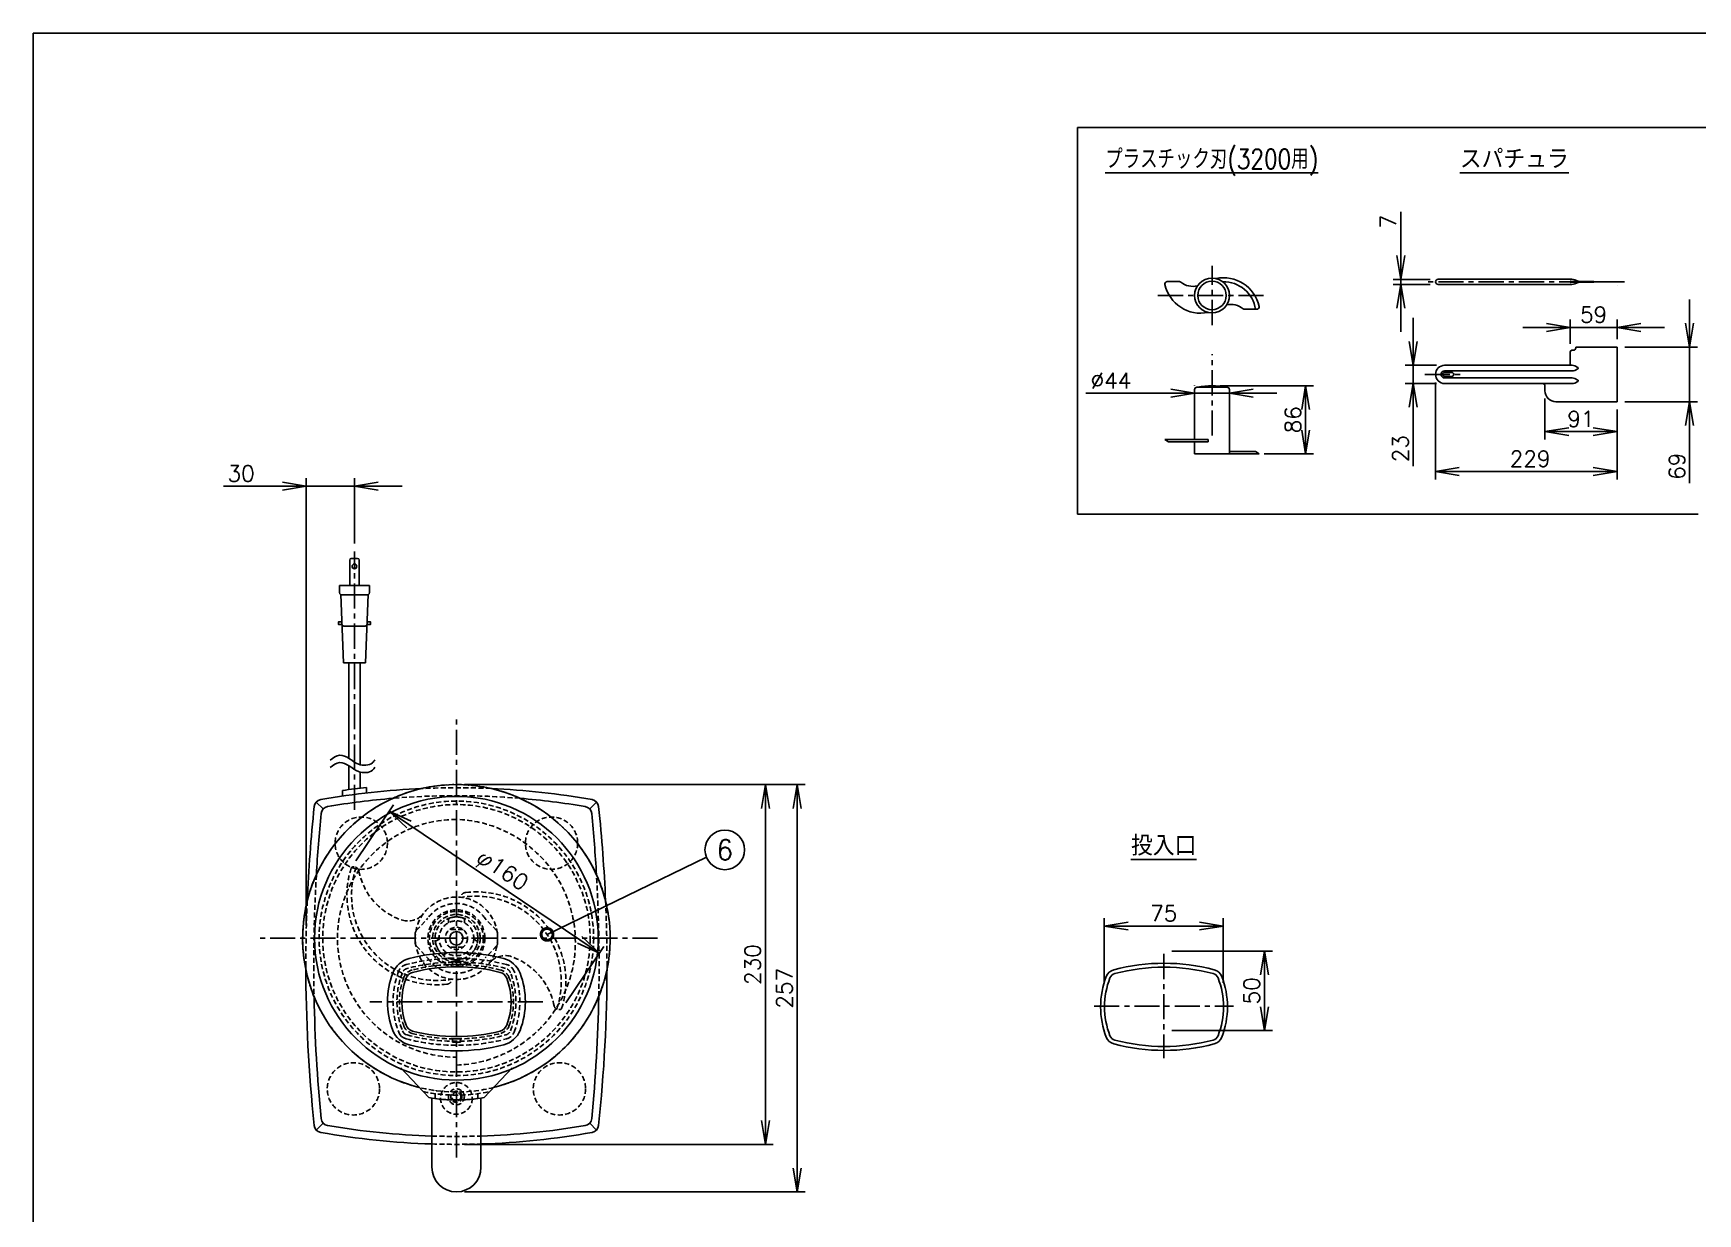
# Model space of a CAD drawing. Extents: x 115 to 2025, y 0 to 1377.
# Drawn here: x 115 to 1165, y 632 to 1377 of the extents above; entities that cross this region are included whole.
import ezdxf
from ezdxf.enums import TextEntityAlignment as Align

# ---------------------------------------------------------------- set-up
doc = ezdxf.new("R2010")
doc.units = 0
doc.header["$LTSCALE"] = 0.5
doc.header["$PDMODE"] = 3
doc.linetypes.add('CENTER', pattern=[50.8, 31.75, -6.35, 6.35, -6.35])
doc.linetypes.add('HIDDEN', pattern=[9.525, 6.35, -3.175])
doc.layers.get('0').update_dxf_attribs({"linetype": 'CONTINUOUS'})
doc.layers.get('DEFPOINTS').update_dxf_attribs({"linetype": 'CONTINUOUS'})
for name, color, linetype in [('DANMEN', 7, 'CONTINUOUS'), ('KIKI-2D2', 7, 'CONTINUOUS'), ('SIYOU', 7, 'CONTINUOUS'), ('SUNPOU', 7, 'CONTINUOUS'), ('WAKU', 7, 'CONTINUOUS')]:
    doc.layers.add(name, color=color, linetype=linetype)
doc.styles.get("Standard").update_dxf_attribs({"font": 'ROMANS', "bigfont": 'EXTFONT.shx'})
doc.dimstyles.get("Standard").update_dxf_attribs({"dimscale": 5, "dimtxt": 2, "dimasz": 3, "dimexe": 1, "dimexo": 1, "dimgap": 0.6, "dimtad": 3, "dimdec": 0, "dimzin": 1, "dimdsep": 46, "dimtxsty": 'STANDARD', "dimblk1": 'OPEN', "dimblk2": 'OPEN', "dimsah": 1, "dimcen": 1.5, "dimclrd": 7, "dimclre": 7, "dimclrt": 7, "dimadec": 0, "dimazin": 0, "dimtfac": 1, "dimtdec": 0, "dimtmove": 0, "dimatfit": 0, "dimldrblk": 'DOTSMALL', "dimfxl": 1, "dimtvp": 1, "dimtolj": 1, "dimtzin": 0, "dimarcsym": 0})
doc.dimstyles.new('STYLE_1', dxfattribs={"dimscale": 5, "dimtxt": 2, "dimasz": 3, "dimexe": 1, "dimexo": 1, "dimgap": 0.6, "dimtad": 3, "dimdec": 0, "dimlfac": 2, "dimzin": 0, "dimdsep": 46, "dimtxsty": 'STANDARD', "dimblk1": 'OPEN', "dimblk2": 'OPEN', "dimsah": 1, "dimcen": 1.5, "dimadec": 0, "dimazin": 0, "dimtfac": 1, "dimtdec": 0, "dimtmove": 0, "dimatfit": 0, "dimldrblk": 'DOTSMALL', "dimfxl": 1, "dimtvp": 1, "dimtolj": 1, "dimtzin": 0, "dimarcsym": 0})

# ---------------------------------------------------------------- blocks, each defined once
blk = doc.blocks.new('_OPEN')
at = {"color": 0, "linetype": 'ByBlock'}
for p, q in [((-1, 0.167), (0, 0)), ((0, 0), (-1, -0.167)), ((0, 0), (-1, 0))]:
    blk.add_line(p, q, dxfattribs=at)
blk = doc.blocks.new('*D3')
at = {"layer": 'DEFPOINTS', "color": 0}
for p in [(1068.5, 1151.3), (1114, 1144.3), (1114, 1125.4)]:
    blk.add_point(p, dxfattribs=at)
at = {"layer": 'SUNPOU', "color": 0, "lineweight": -2}
for p, q in [((1068.5, 1146.3), (1068.5, 1120.4)), ((1114, 1139.3), (1114, 1120.4)), ((1083.5, 1125.4), (1099, 1125.4))]:
    blk.add_line(p, q, dxfattribs=at)
at = {"layer": 'SUNPOU', "color": 0, "lineweight": -2, "xscale": 15, "yscale": 15, "zscale": 15, "rotation": 180}
blk.add_blockref('_OPEN', (1068.5, 1125.4), dxfattribs=at)
at = {"layer": 'SUNPOU', "color": 0, "lineweight": -2, "xscale": 15, "yscale": 15, "zscale": 15}
blk.add_blockref('_OPEN', (1114, 1125.4), dxfattribs=at)
at = {"layer": 'SUNPOU', "color": 0, "insert": (1091.2, 1133.4), "char_height": 10, "attachment_point": 5}
blk.add_mtext('\\A1;91', dxfattribs=at)
blk = doc.blocks.new('_DotSmall')
at = {"color": 0, "linetype": 'ByBlock', "const_width": 0.5}
blk.add_lwpolyline([(-0.0625, 0, 1), (0.0625, 0, 1)], format="xyb", close=True, dxfattribs=at)
blk = doc.blocks.new('*D4')
at = {"layer": 'DEFPOINTS', "color": 0}
for p in [(977.7, 1221.5), (1001.1, 1221.5), (1001.1, 1218.3)]:
    blk.add_point(p, dxfattribs=at)
at = {"layer": 'SUNPOU', "color": 0, "lineweight": -2}
for p, q in [((977.7, 1236.5), (977.7, 1264.2)), ((996.1, 1221.5), (972.7, 1221.5)), ((996.1, 1218.3), (972.7, 1218.3)), ((977.7, 1218.3), (977.7, 1221.5)), ((977.7, 1203.3), (977.7, 1188.3))]:
    blk.add_line(p, q, dxfattribs=at)
at = {"layer": 'SUNPOU', "color": 0, "lineweight": -2, "xscale": 15, "yscale": 15, "zscale": 15}
for p, rotation in [((977.7, 1221.5), 270), ((977.7, 1218.3), 90)]:
    blk.add_blockref('_OPEN', p, dxfattribs=dict(at, rotation=rotation))
at = {"layer": 'SUNPOU', "color": 0, "insert": (969.7, 1257.9), "char_height": 10, "attachment_point": 5, "rotation": 90}
blk.add_mtext('\\A1;7', dxfattribs=at)
blk = doc.blocks.new('*D5')
at = {"layer": 'DEFPOINTS', "color": 0}
for p in [(1114, 1191.2), (1114, 1178.8), (1084.5, 1175.8)]:
    blk.add_point(p, dxfattribs=at)
at = {"layer": 'SUNPOU', "color": 0, "lineweight": -2}
for p, q in [((1069.5, 1191.2), (1054.5, 1191.2)), ((1084.5, 1180.8), (1084.5, 1196.2)), ((1084.5, 1191.2), (1114, 1191.2)), ((1114, 1183.8), (1114, 1196.2)), ((1129, 1191.2), (1144, 1191.2))]:
    blk.add_line(p, q, dxfattribs=at)
at = {"layer": 'SUNPOU', "color": 0, "lineweight": -2, "xscale": 15, "yscale": 15, "zscale": 15}
blk.add_blockref('_OPEN', (1084.5, 1191.2), dxfattribs=at)
at = {"layer": 'SUNPOU', "color": 0, "lineweight": -2, "xscale": 15, "yscale": 15, "zscale": 15, "rotation": 180}
blk.add_blockref('_OPEN', (1114, 1191.2), dxfattribs=at)
at = {"layer": 'SUNPOU', "color": 0, "insert": (1099.2, 1199.2), "char_height": 10, "attachment_point": 5}
blk.add_mtext('\\A1;59', dxfattribs=at)
blk = doc.blocks.new('*D6')
at = {"layer": 'DEFPOINTS', "color": 0}
for p in [(1114, 1178.8), (1114, 1144.3), (1159.8, 1144.3)]:
    blk.add_point(p, dxfattribs=at)
at = {"layer": 'SUNPOU', "color": 0, "lineweight": -2}
for p, q in [((1159.8, 1193.8), (1159.8, 1208.8)), ((1119, 1178.8), (1164.8, 1178.8)), ((1159.8, 1178.8), (1159.8, 1144.3)), ((1119, 1144.3), (1164.8, 1144.3)), ((1159.8, 1129.3), (1159.8, 1093))]:
    blk.add_line(p, q, dxfattribs=at)
at = {"layer": 'SUNPOU', "color": 0, "lineweight": -2, "xscale": 15, "yscale": 15, "zscale": 15}
for p, rotation in [((1159.8, 1178.8), 270), ((1159.8, 1144.3), 90)]:
    blk.add_blockref('_OPEN', p, dxfattribs=dict(at, rotation=rotation))
at = {"layer": 'SUNPOU', "color": 0, "insert": (1151.8, 1103.6), "char_height": 10, "attachment_point": 5, "rotation": 90}
blk.add_mtext('\\A1;69', dxfattribs=at)
blk = doc.blocks.new('*D7')
at = {"layer": 'DEFPOINTS', "color": 0}
for p in [(999.5, 1161.5), (1114, 1144.3), (1114, 1100.3)]:
    blk.add_point(p, dxfattribs=at)
at = {"layer": 'SUNPOU', "color": 0, "lineweight": -2}
for p, q in [((999.5, 1156.5), (999.5, 1095.3)), ((1114, 1139.3), (1114, 1095.3)), ((1014.5, 1100.3), (1099, 1100.3))]:
    blk.add_line(p, q, dxfattribs=at)
at = {"layer": 'SUNPOU', "color": 0, "lineweight": -2, "xscale": 15, "yscale": 15, "zscale": 15, "rotation": 180}
blk.add_blockref('_OPEN', (999.5, 1100.3), dxfattribs=at)
at = {"layer": 'SUNPOU', "color": 0, "lineweight": -2, "xscale": 15, "yscale": 15, "zscale": 15}
blk.add_blockref('_OPEN', (1114, 1100.3), dxfattribs=at)
at = {"layer": 'SUNPOU', "color": 0, "insert": (1059.2, 1108.3), "char_height": 10, "attachment_point": 5}
blk.add_mtext('\\A1;229', dxfattribs=at)
blk = doc.blocks.new('*D8')
at = {"layer": 'DEFPOINTS', "color": 0}
for p in [(847.5, 1149.6), (847.5, 1149.4), (869.5, 1150.6)]:
    blk.add_point(p, dxfattribs=at)
at = {"layer": 'SUNPOU', "color": 0, "lineweight": -2}
for p, q in [((832.5, 1149.6), (778.9, 1149.6)), ((847.5, 1154.4), (847.5, 1154.6)), ((869.5, 1149.6), (847.5, 1149.6)), ((869.5, 1145.6), (869.5, 1144.6)), ((884.5, 1149.6), (899.5, 1149.6))]:
    blk.add_line(p, q, dxfattribs=at)
at = {"layer": 'SUNPOU', "color": 0, "lineweight": -2, "xscale": 15, "yscale": 15, "zscale": 15}
blk.add_blockref('_OPEN', (847.5, 1149.6), dxfattribs=at)
at = {"layer": 'SUNPOU', "color": 0, "lineweight": -2, "xscale": 15, "yscale": 15, "zscale": 15, "rotation": 180}
blk.add_blockref('_OPEN', (869.5, 1149.6), dxfattribs=at)
at = {"layer": 'SUNPOU', "color": 0, "insert": (794.8, 1157.6), "char_height": 10, "attachment_point": 5}
blk.add_mtext('\\A1;%%C44', dxfattribs=at)
blk = doc.blocks.new('*D9')
at = {"layer": 'DEFPOINTS', "color": 0}
for p in [(858.5, 1154.4), (917.6, 1154.4), (886.4, 1111.4)]:
    blk.add_point(p, dxfattribs=at)
at = {"layer": 'SUNPOU', "color": 0, "lineweight": -2}
for p, q in [((863.5, 1154.4), (922.6, 1154.4)), ((917.6, 1126.4), (917.6, 1139.4)), ((891.4, 1111.4), (922.6, 1111.4))]:
    blk.add_line(p, q, dxfattribs=at)
at = {"layer": 'SUNPOU', "color": 0, "lineweight": -2, "xscale": 15, "yscale": 15, "zscale": 15}
for p, rotation in [((917.6, 1154.4), 90), ((917.6, 1111.4), 270)]:
    blk.add_blockref('_OPEN', p, dxfattribs=dict(at, rotation=rotation))
at = {"layer": 'SUNPOU', "color": 0, "insert": (909.6, 1132.9), "char_height": 10, "attachment_point": 5, "rotation": 90}
blk.add_mtext('\\A1;86', dxfattribs=at)
blk = doc.blocks.new('*D12')
at = {"layer": 'DEFPOINTS', "color": 0}
for p in [(1005.2, 1167.3), (985.4, 1155.8), (1005.2, 1155.8)]:
    blk.add_point(p, dxfattribs=at)
at = {"layer": 'SUNPOU', "color": 0, "lineweight": -2}
for p, q in [((985.4, 1182.3), (985.4, 1197.3)), ((1000.2, 1167.3), (980.4, 1167.3)), ((985.4, 1167.3), (985.4, 1155.8)), ((1000.2, 1155.8), (980.4, 1155.8)), ((985.4, 1140.8), (985.4, 1103.6))]:
    blk.add_line(p, q, dxfattribs=at)
at = {"layer": 'SUNPOU', "color": 0, "lineweight": -2, "xscale": 15, "yscale": 15, "zscale": 15}
for p, rotation in [((985.4, 1167.3), 270), ((985.4, 1155.8), 90)]:
    blk.add_blockref('_OPEN', p, dxfattribs=dict(at, rotation=rotation))
at = {"layer": 'SUNPOU', "color": 0, "insert": (977.4, 1114.7), "char_height": 10, "attachment_point": 5, "rotation": 90}
blk.add_mtext('\\A1;23', dxfattribs=at)
blk = doc.blocks.new('*D15')
at = {"layer": 'DEFPOINTS', "color": 0}
for p in [(865.6, 813.5), (790.6, 772.6), (865.6, 772.6)]:
    blk.add_point(p, dxfattribs=at)
at = {"layer": 'SUNPOU', "color": 7, "lineweight": -2}
for p, q in [((790.6, 777.6), (790.6, 818.5)), ((805.6, 813.5), (850.6, 813.5)), ((865.6, 777.6), (865.6, 818.5))]:
    blk.add_line(p, q, dxfattribs=at)
at = {"layer": 'SUNPOU', "color": 7, "lineweight": -2, "xscale": 15, "yscale": 15, "zscale": 15, "rotation": 180}
blk.add_blockref('_OPEN', (790.6, 813.5), dxfattribs=at)
at = {"layer": 'SUNPOU', "color": 7, "lineweight": -2, "xscale": 15, "yscale": 15, "zscale": 15}
blk.add_blockref('_OPEN', (865.6, 813.5), dxfattribs=at)
at = {"layer": 'SUNPOU', "color": 7, "insert": (828.1, 821.5), "char_height": 10, "attachment_point": 5}
blk.add_mtext('\\A1;75', dxfattribs=at)
blk = doc.blocks.new('*D16')
at = {"layer": 'DEFPOINTS', "color": 0}
for p in [(828.1, 797.6), (828.1, 747.6), (891.6, 747.6)]:
    blk.add_point(p, dxfattribs=at)
at = {"layer": 'SUNPOU', "color": 7, "lineweight": -2}
for p, q in [((833.1, 797.6), (896.6, 797.6)), ((891.6, 782.6), (891.6, 762.6)), ((833.1, 747.6), (896.6, 747.6))]:
    blk.add_line(p, q, dxfattribs=at)
at = {"layer": 'SUNPOU', "color": 7, "lineweight": -2, "xscale": 15, "yscale": 15, "zscale": 15}
for p, rotation in [((891.6, 797.6), 90), ((891.6, 747.6), 270)]:
    blk.add_blockref('_OPEN', p, dxfattribs=dict(at, rotation=rotation))
at = {"layer": 'SUNPOU', "color": 7, "insert": (883.6, 772.6), "char_height": 10, "attachment_point": 5, "rotation": 90}
blk.add_mtext('\\A1;50', dxfattribs=at)
blk = doc.blocks.new('*D21')
at = {"layer": 'DEFPOINTS', "color": 0}
for p in [(381.9, 902.7), (596.8, 902.7), (381.9, 645.7)]:
    blk.add_point(p, dxfattribs=at)
at = {"layer": 'SUNPOU', "color": 7, "lineweight": -2}
for p, q in [((386.9, 902.7), (601.8, 902.7)), ((596.8, 660.7), (596.8, 887.7)), ((386.9, 645.7), (601.8, 645.7))]:
    blk.add_line(p, q, dxfattribs=at)
at = {"layer": 'SUNPOU', "color": 7, "lineweight": -2, "xscale": 15, "yscale": 15, "zscale": 15}
for p, rotation in [((596.8, 902.7), 90), ((596.8, 645.7), 270)]:
    blk.add_blockref('_OPEN', p, dxfattribs=dict(at, rotation=rotation))
at = {"layer": 'SUNPOU', "color": 7, "insert": (588.8, 774.2), "char_height": 10, "attachment_point": 5, "rotation": 90}
blk.add_mtext('\\A1;257', dxfattribs=at)
blk = doc.blocks.new('*D22')
at = {"layer": 'DEFPOINTS', "color": 0}
for p in [(381.9, 902.7), (576.8, 902.7), (381.9, 675.7)]:
    blk.add_point(p, dxfattribs=at)
at = {"layer": 'SUNPOU', "color": 7, "lineweight": -2}
for p, q in [((386.9, 902.7), (581.8, 902.7)), ((576.8, 690.7), (576.8, 887.7)), ((386.9, 675.7), (581.8, 675.7))]:
    blk.add_line(p, q, dxfattribs=at)
at = {"layer": 'SUNPOU', "color": 7, "lineweight": -2, "xscale": 15, "yscale": 15, "zscale": 15}
for p, rotation in [((576.8, 902.7), 90), ((576.8, 675.7), 270)]:
    blk.add_blockref('_OPEN', p, dxfattribs=dict(at, rotation=rotation))
at = {"layer": 'SUNPOU', "color": 7, "insert": (568.8, 789.2), "char_height": 10, "attachment_point": 5, "rotation": 90}
blk.add_mtext('\\A1;230', dxfattribs=at)
blk = doc.blocks.new('*D27')
at = {"layer": 'DEFPOINTS', "color": 0}
for p in [(287.2, 1091), (317.6, 1049.8), (287.2, 808.8)]:
    blk.add_point(p, dxfattribs=at)
at = {"layer": 'SUNPOU', "color": 7, "lineweight": -2}
for p, q in [((287.2, 813.8), (287.2, 1096)), ((317.6, 1054.8), (317.6, 1096)), ((272.2, 1091), (235, 1091)), ((317.6, 1091), (287.2, 1091)), ((332.6, 1091), (347.6, 1091))]:
    blk.add_line(p, q, dxfattribs=at)
at = {"layer": 'SUNPOU', "color": 7, "lineweight": -2, "xscale": 15, "yscale": 15, "zscale": 15}
blk.add_blockref('_OPEN', (287.2, 1091), dxfattribs=at)
at = {"layer": 'SUNPOU', "color": 7, "lineweight": -2, "xscale": 15, "yscale": 15, "zscale": 15, "rotation": 180}
blk.add_blockref('_OPEN', (317.6, 1091), dxfattribs=at)
at = {"layer": 'SUNPOU', "color": 7, "insert": (246.1, 1099), "char_height": 10, "attachment_point": 5}
blk.add_mtext('\\A1;30', dxfattribs=at)
blk = doc.blocks.new('*D31')
at = {"layer": 'DEFPOINTS', "color": 0}
for p in [(315.6, 850.5), (472.1, 796.4), (448.2, 761)]:
    blk.add_point(p, dxfattribs=at)
at = {"layer": 'SUNPOU', "color": 7, "lineweight": -2}
for p, q in [((318.4, 854.6), (342.3, 890)), ((351.9, 877.5), (459.7, 804.8)), ((451, 765.1), (474.9, 800.5))]:
    blk.add_line(p, q, dxfattribs=at)
at = {"layer": 'SUNPOU', "color": 7, "lineweight": -2, "xscale": 15, "yscale": 15, "zscale": 15}
for p, rotation in [((339.5, 885.9), 145.9836778707918), ((472.1, 796.4), 325.9836778707918)]:
    blk.add_blockref('_OPEN', p, dxfattribs=dict(at, rotation=rotation))
at = {"layer": 'SUNPOU', "color": 7, "insert": (410.3, 847.8), "char_height": 10, "attachment_point": 5, "rotation": 325.9837}
blk.add_mtext('\\A1;φ160', dxfattribs=at)

msp = doc.modelspace()

# ---------------------------------------------------------------- linework, layer by layer
at = {"color": 2}
for p, q in [((830.31, 1220.08), (837.97, 1220.08)), ((1001.12, 1221.54), (1085.53, 1221.54)), ((1001.12, 1218.29), (1085.53, 1218.29)), ((1084.5, 1219.67), (1084.5, 1220.16)), ((1084.75, 1220.41), (1114, 1219.97)), ((1084.75, 1219.42), (1114, 1219.87)), ((1087.39, 1221.18), (1089.5, 1220.34)), ((1087.39, 1218.65), (1089.5, 1219.49)), ((1088, 1220.36), (1088, 1219.47)), ((1114, 1217.78), (1114, 1217.88)), ((886.73, 1202.58), (879.07, 1202.58)), ((1085.5, 1176.76), (1086.5, 1176.76)), ((1088, 1178.76), (1114, 1178.76)), ((1088, 1178.76), (1088, 1178.26)), ((1114, 1178.76), (1114, 1144.26)), ((1005.25, 1167.26), (1085.64, 1167.26)), ((1084.5, 1175.76), (1084.5, 1167.26)), ((1087.31, 1166.97), (1089.23, 1165.95)), ((1005.25, 1163.76), (1085.64, 1163.76)), ((1005.25, 1162.76), (1009.75, 1162.76)), ((1005.25, 1160.26), (1009.75, 1160.26)), ((1005.25, 1159.26), (1085.64, 1159.26)), ((1005.25, 1155.76), (1085.64, 1155.76)), ((1087.31, 1164.04), (1089.23, 1165.06)), ((1087.31, 1158.97), (1089.23, 1157.95)), ((1087.31, 1156.04), (1089.23, 1157.06)), ((847.52, 1151.92), (847.52, 1120.42)), ((849.02, 1153.42), (858.52, 1153.42)), ((868.02, 1153.42), (858.52, 1153.42)), ((869.52, 1151.92), (869.52, 1111.42)), ((1068.5, 1154.26), (1068.5, 1151.26)), ((1075.5, 1144.26), (1114, 1144.26)), ((828.81, 1120.42), (856.02, 1120.42)), ((828.81, 1120.42), (831.05, 1118.92)), ((831.05, 1118.92), (856.02, 1118.92)), ((847.52, 1118.92), (847.52, 1111.42)), ((856.02, 1120.42), (856.02, 1118.92)), ((869.52, 1112.92), (885.99, 1112.92)), ((885.99, 1112.92), (888.23, 1111.42)), ((847.52, 1111.42), (858.52, 1111.42)), ((869.52, 1111.42), (858.52, 1111.42)), ((869.52, 1111.42), (888.23, 1111.42)), ((308.92, 1022.58), (310.62, 979.49)), ((326.28, 1022.58), (324.58, 979.49)), ((310.8, 1002.71), (324.4, 1002.71)), ((310.1, 898.99), (310.1, 895.45)), ((325.1, 900.96), (325.1, 897.44)), ((293.52, 891.69), (297.85, 887.37)), ((465.96, 887.37), (470.29, 891.7)), ((384.4, 791.24), (379.4, 791.24)), ((379.4, 789.24), (379.4, 791.24)), ((379.4, 789.24), (384.4, 789.24)), ((384.4, 791.24), (384.4, 789.24)), ((379.4, 742.24), (379.4, 740.24)), ((379.4, 742.24), (384.4, 742.24)), ((384.4, 740.24), (379.4, 740.24)), ((384.4, 740.24), (384.4, 742.24)), ((364.4, 705.25), (346.81, 723.95)), ((399.4, 705.25), (416.99, 723.95)), ((366.4, 704.92), (366.4, 661.24)), ((397.4, 704.92), (397.4, 661.24)), ((297.85, 689.11), (293.52, 684.78)), ((465.96, 689.11), (470.29, 684.78))]:
    msp.add_line(p, q, dxfattribs=at)
at = {"color": 2, "linetype": 'HIDDEN'}
for p, q in [((386.23, 811.24), (377.57, 811.24)), ((386.23, 800.24), (377.57, 800.24)), ((381.9, 730.74), (381.9, 725.74)), ((368.4, 704.64), (368.4, 709.68)), ((395.4, 704.64), (395.4, 709.68))]:
    msp.add_line(p, q, dxfattribs=at)
at = {"color": 2}
for points in [[(309.72, 1003.68), (307.59, 1003.68), (307.59, 1005.5), (309.59, 1005.5)], [(325.48, 1003.68), (327.61, 1003.68), (327.61, 1005.5), (325.61, 1005.5)]]:
    msp.add_lwpolyline(points, dxfattribs=at)
for centre, radius in [((858.52, 1211.33), 11), ((858.52, 1211.33), 9), ((381.9, 805.74), 89.5), ((381.9, 805.74), 4.25)]:
    msp.add_circle(centre, radius, dxfattribs=at)
at = {"color": 2, "linetype": 'HIDDEN'}
for centre, radius in [((381.9, 805.74), 97), ((381.9, 805.74), 86.59), ((381.9, 805.74), 84.36), ((381.9, 805.74), 17), ((381.9, 805.74), 15), ((381.9, 805.74), 13.5), ((381.9, 805.74), 11), ((381.9, 805.74), 7), ((381.9, 704.74), 10), ((381.9, 705.74), 5), ((381.9, 705.74), 3.5), ((381.9, 705.74), 2.75)]:
    msp.add_circle(centre, radius, dxfattribs=at)
at = {"color": 4, "linetype": 'HIDDEN'}
for centre in [(321.9, 865.74), (441.9, 865.74), (316.9, 710.74), (446.9, 710.74)]:
    msp.add_circle(centre, 16.5, dxfattribs=at)
at = {"color": 2}
for centre, radius, start, end in [((830.31, 1218.58), 1.5, 90, 192.40716), ((851.38, 1223.22), 23.07, 192.40716, 281.61624), ((837.97, 1218.58), 1.5, 50.80321, 90), ((846.57, 1229.13), 12.11, 230.80321, 283.0389), ((865.67, 1199.45), 23.07, 12.40716, 101.61624), ((865.67, 1199.45), 20.57, 8.76472, 91.08427), ((1001.12, 1219.92), 1.62, 90, 180), ((1001.12, 1219.92), 1.62, 180, 270), ((1084.75, 1220.16), 0.25, 89.12606, 180), ((1084.75, 1219.67), 0.25, 180, 270.87394), ((1085.53, 1216.54), 5, 68.17766, 90), ((1085.53, 1223.29), 5, 270, 291.82234), ((870.47, 1193.53), 12.11, 50.80321, 103.0389), ((879.07, 1204.08), 1.5, 230.80321, 270), ((886.73, 1204.08), 1.5, 270, 12.40716), ((1085.5, 1175.76), 1, 90, 180), ((1086.5, 1178.26), 1.5, 270, 0), ((1005.25, 1161.51), 5.75, 90, 270), ((1085.64, 1162.26), 5, 70.50907, 90), ((1089, 1165.51), 0.5, 293.50065, 62.62952), ((1005.25, 1161.51), 2.25, 90, 270), ((1005.25, 1161.51), 1.25, 90, 270), ((1009.75, 1161.51), 1.25, 270, 90), ((1067, 1154.26), 1.5, 0, 90), ((1085.64, 1168.76), 5, 270, 289.49093), ((1085.64, 1154.26), 5, 70.50907, 90), ((1085.64, 1160.76), 5, 270, 289.49093), ((1089, 1157.51), 0.5, 297.37048, 66.49935), ((849.02, 1151.92), 1.5, 90, 180), ((858.52, 1113.42), 41, 77.31962, 102.68038), ((868.02, 1151.92), 1.5, 0, 90), ((1075.5, 1151.26), 7, 180, 270), ((311.14, 1004.17), 1.5, 187.84918, 256.99512), ((324.07, 1004.17), 1.5, 283.00488, 352.15082), ((381.9, 805.74), 97, 284.02044, 255.97956), ((297.18, 888.29), 5, 100.05182, 174.05303), ((381.9, 410.32), 490.42, 92.54985, 100.05182), ((381.9, 410.32), 485.42, 94.73294, 99.63347), ((381.9, 410.32), 493.92, 96.60369, 98.35874), ((381.9, 410.32), 490.42, 79.94805, 87.45015), ((381.9, 410.32), 485.42, 80.3664, 85.26706), ((466.63, 888.29), 5, 5.96235, 79.94805), ((1270.28, 786.92), 983.37, 174.05303, 177.52464), ((1297.27, 788.24), 1005.35, 174.50887, 176.71714), ((301.51, 883.96), 5, 99.63347, 174.50887), ((462.3, 883.96), 5, 5.50687, 80.3664), ((-530.6, 788.24), 1002.5, 3.29083, 5.50687), ((-503.87, 786.93), 980.77, 2.478, 5.96235), ((377.9, 817.58), 1, 108.66292, 180), ((385.9, 817.58), 1, 360, 71.33708), ((1270.28, 789.56), 983.37, 180.07679, 185.94697), ((355.76, 778.44), 15, 104.40568, 158.96028), ((381.9, 676.66), 120.08, 75.59432, 104.40568), ((381.9, 676.66), 111.08, 75.59432, 104.40568), ((373.65, 796.35), 1, 228.66292, 300), ((381.9, 805.74), 13.5, 248.26154, 291.73846), ((408.04, 778.44), 15, 21.03972, 75.59432), ((-503.87, 789.55), 980.77, 354.03765, 359.9235), ((828.26, 665), 125, 75.32715, 104.67285), ((828.26, 665), 122.5, 75.32715, 104.67285), ((388.77, 765.74), 50.36, 158.96028, 201.03972), ((388.77, 765.74), 41.36, 158.96028, 201.03972), ((355.76, 778.44), 6, 104.40568, 158.96028), ((408.04, 778.44), 6, 21.03972, 75.59432), ((375.04, 765.74), 41.36, 338.96028, 21.03972), ((375.04, 765.74), 50.36, 338.96028, 21.03972), ((841.38, 762.5), 53.13, 158.83752, 201.16248), ((841.38, 762.5), 50.63, 158.83752, 201.16248), ((798.37, 779.15), 7, 104.67285, 158.83752), ((798.37, 779.15), 4.5, 104.67285, 158.83752), ((858.15, 779.15), 4.5, 21.16248, 75.32715), ((858.15, 779.15), 7, 21.16248, 75.32715), ((815.13, 762.5), 50.62, 338.83752, 21.16248), ((815.13, 762.5), 53.12, 338.83752, 21.16248), ((1297.27, 788.24), 1005.35, 181.1263, 185.49113), ((-530.6, 788.24), 1002.5, 354.49313, 358.90654), ((355.76, 753.04), 15, 201.03972, 255.59432), ((352.01, 749.09), 7, 201.16248, 255.32715), ((352.01, 749.09), 4.5, 201.16248, 255.32715), ((355.76, 753.04), 6, 201.03972, 255.59432), ((381.9, 854.82), 111.08, 255.59432, 284.40568), ((408.04, 753.04), 6, 284.40568, 338.96028), ((408.04, 753.04), 15, 284.40568, 338.96028), ((381.9, 854.82), 120.08, 255.59432, 284.40568), ((798.37, 745.85), 7, 201.16248, 255.32715), ((798.37, 745.85), 4.5, 201.16248, 255.32715), ((828.26, 860), 125, 255.32715, 284.67285), ((828.26, 860), 122.5, 255.32715, 284.67285), ((858.15, 745.85), 4.5, 284.67285, 338.83752), ((858.15, 745.85), 7, 284.67285, 338.83752), ((381.9, 805.74), 102, 260.12097, 279.87903), ((297.18, 688.19), 5, 185.94697, 259.94818), ((381.9, 1166.16), 490.42, 259.94818, 268.18882), ((301.51, 692.51), 5, 185.49113, 260.36653), ((381.9, 1166.16), 485.42, 260.36653, 268.17016), ((381.9, 1166.16), 485.42, 271.82984, 279.6336), ((381.9, 1166.16), 490.42, 271.82985, 280.05195), ((462.3, 692.51), 5, 279.6336, 354.49313), ((466.63, 688.19), 5, 280.05195, 354.03765), ((381.9, 661.24), 15.5, 180, 0)]:
    msp.add_arc(centre, radius, start, end, dxfattribs=at)
at = {"color": 2, "linetype": 'HIDDEN'}
for centre, radius, start, end in [((381.9, 410.32), 485.42, 85.26706, 94.73294), ((381.9, 410.32), 490.42, 87.45015, 92.54985), ((381.9, 805.74), 75, 90, 270), ((379.39, 803.24), 77.54, 271.86002, 88.13998), ((1297.27, 788.24), 1005.35, 176.71714, 180), ((-530.6, 788.24), 1002.5, 0, 3.29083), ((1270.28, 786.92), 983.37, 177.52464, 179.92321), ((381.9, 805.74), 13.5, 71.33708, 108.66292), ((-503.87, 786.93), 980.77, 0.0765, 2.478), ((369.65, 803.28), 1, 120, 191.33708), ((381.9, 805.74), 13.5, 191.33708, 228.66292), ((381.9, 805.74), 13.5, 311.33708, 348.66292), ((394.16, 803.28), 1, 348.66292, 60), ((1297.27, 788.24), 1005.35, 180, 181.09237), ((352.01, 782.39), 7, 104.67285, 158.83752), ((381.9, 668.24), 125, 75.32715, 104.67285), ((381.9, 668.24), 122.5, 75.32715, 104.67285), ((390.16, 796.35), 1, 240, 311.33708), ((411.79, 782.39), 7, 21.16248, 75.32715), ((-530.6, 788.24), 1002.5, 358.90654, 0), ((395.03, 765.74), 53.13, 158.83752, 201.16248), ((395.03, 765.74), 50.63, 158.83752, 201.16248), ((352.01, 782.39), 4.5, 104.67285, 158.83752), ((411.79, 782.39), 4.5, 21.16248, 75.32715), ((368.78, 765.74), 50.62, 338.83752, 21.16248), ((368.78, 765.74), 53.12, 338.83752, 21.16248), ((411.79, 749.09), 4.5, 284.67285, 338.83752), ((411.79, 749.09), 7, 284.67285, 338.83752), ((381.9, 863.24), 125, 255.32715, 284.67285), ((381.9, 863.24), 122.5, 255.32715, 284.67285), ((381.9, 805.74), 102, 261.25943, 278.74057), ((381.9, 1166.16), 485.42, 268.17016, 271.82984), ((381.9, 1166.16), 490.42, 268.18882, 271.82985)]:
    msp.add_arc(centre, radius, start, end, dxfattribs=at)
at = {"layer": 'DANMEN', "color": 2, "linetype": 'CENTER'}
for p, q in [((858.52, 1192.63), (858.52, 1229.92)), ((1118.77, 1219.92), (993.14, 1219.92)), ((824.35, 1211.33), (891.03, 1211.33)), ((858.52, 1122.89), (858.52, 1174.33)), ((992.73, 1161.51), (1017.17, 1161.51)), ((317.6, 886.8), (317.6, 1049.85)), ((381.9, 667.5), (381.9, 943.98)), ((376.9, 815.54), (376.9, 817.58)), ((386.9, 815.54), (386.9, 817.58)), ((508.84, 805.74), (254.97, 805.74)), ((828.1, 795.93), (828.1, 730.05)), ((436.46, 765.74), (327.35, 765.74)), ((784.18, 762.99), (872.02, 762.99))]:
    msp.add_line(p, q, dxfattribs=at)
at = {"layer": 'DANMEN', "color": 2}
for p, q in [((308.1, 1028.42), (327.1, 1028.42)), ((308.1, 1023.92), (308.1, 1028.42)), ((308.92, 1022.42), (326.28, 1022.42)), ((327.1, 1023.92), (327.1, 1028.42)), ((310.62, 979.49), (324.58, 979.49))]:
    msp.add_line(p, q, dxfattribs=at)
at = {"layer": 'DANMEN', "color": 2, "linetype": 'HIDDEN'}
for p, q in [((316.48, 850.74), (317.35, 850.74)), ((355.9, 805.74), (355.9, 808.68)), ((356.57, 810.57), (363.73, 818.15)), ((407.23, 810.57), (400.08, 818.15)), ((407.9, 805.74), (407.9, 808.68)), ((355.9, 805.74), (355.9, 802.8)), ((356.57, 800.91), (363.73, 793.33)), ((370.92, 805.17), (369.15, 804.15)), ((392.89, 805.17), (394.66, 804.15)), ((407.23, 800.91), (400.08, 793.33)), ((407.9, 805.74), (407.9, 802.8)), ((375.92, 796.51), (374.15, 795.49)), ((387.89, 796.51), (389.66, 795.49)), ((378.9, 779.82), (378.9, 779.91)), ((447.32, 760.74), (446.45, 760.74))]:
    msp.add_line(p, q, dxfattribs=at)
for radius in [26, 18]:
    msp.add_circle((381.9, 805.74), radius, dxfattribs=at)
at = {"layer": 'DANMEN', "color": 2}
for centre, start, end in [((310.74, 1024.39), 190.11897, 227.38993), ((324.47, 1024.39), 312.61007, 349.88103)]:
    msp.add_arc(centre, 2.68, start, end, dxfattribs=at)
at = {"layer": 'DANMEN', "color": 2, "linetype": 'HIDDEN'}
for centre, radius, start, end in [((316.48, 849.74), 1, 90, 162.29278), ((369.7, 833.09), 53.97, 161.21856, 279.81623), ((317.35, 847.74), 3, 11.13906, 90), ((369.3, 832.88), 56.44, 162.29278, 276.71924), ((360.86, 856.31), 41.34, 191.13906, 251.59847), ((387.9, 831.66), 3, 90.01109, 180), ((394.1, 778.39), 53.97, 341.21856, 99.81623), ((394.51, 778.6), 56.44, 342.29278, 96.71924), ((351.14, 829.79), 13.14, 255.3072, 316.46867), ((381.9, 805.74), 22, 34.62354, 145.37646), ((358.9, 808.68), 3, 140.94724, 180), ((361.4, 820.04), 3, 320.94724, 325.1021), ((402.41, 820.04), 3, 214.8979, 219.05276), ((404.9, 808.68), 3, 0, 39.05276), ((358.9, 802.8), 3, 180, 219.05276), ((404.9, 802.8), 3, 320.94724, 0), ((381.9, 676.66), 112.58, 75.59432, 104.40568), ((381.9, 805.74), 22, 214.62354, 325.37646), ((412.66, 781.69), 13.14, 75.3072, 136.46867), ((402.95, 755.17), 41.34, 11.13906, 71.59847), ((388.77, 765.74), 42.86, 158.96028, 201.03972), ((355.76, 778.44), 7.5, 104.40568, 158.96028), ((375.9, 779.82), 3, 270.01109, 0), ((408.04, 778.44), 7.5, 21.03972, 75.59432), ((375.04, 765.74), 42.86, 338.96028, 21.03972), ((446.45, 763.74), 3, 191.13906, 270), ((447.32, 761.74), 1, 270, 342.29278), ((355.76, 753.04), 7.5, 201.03972, 255.59432), ((381.9, 854.82), 112.58, 255.59432, 284.40568), ((408.04, 753.04), 7.5, 284.40568, 338.96028), ((381.9, 805.74), 99, 257.73902, 282.26098)]:
    msp.add_arc(centre, radius, start, end, dxfattribs=at)
at = {"layer": 'KIKI-2D2', "color": 2}
for p, q in [((314.6, 1028.42), (314.6, 1044.42)), ((315.6, 1045.42), (319.6, 1045.42)), ((320.6, 1028.42), (320.6, 1044.42)), ((314.1, 919.28), (314.1, 979.49)), ((321.1, 915.65), (321.1, 979.49)), ((314.1, 899.56), (314.1, 914.64)), ((321.1, 900.48), (321.1, 910.63))]:
    msp.add_line(p, q, dxfattribs=at)
msp.add_circle((317.6, 1040.42), 1.5, dxfattribs=at)
for centre, start, end in [((315.6, 1044.42), 90, 180), ((319.6, 1044.42), 0, 90)]:
    msp.add_arc(centre, 1, start, end, dxfattribs=at)
for points in [[(302.24, 918.09), (304.17, 919.57), (308, 922.52), (314.81, 919.19), (320.15, 914.47), (327.8, 914.61), (330.03, 917.72), (330.51, 918.4)], [(302.24, 913.45), (304.17, 914.93), (308, 917.88), (314.81, 914.55), (320.15, 909.83), (327.8, 909.97), (330.03, 913.09), (330.51, 913.76)]]:
    msp.add_open_spline(points, degree=3, knots=[0, 0, 0, 0, 6.7451088, 13.4014565, 20.0286772, 28.8742513, 31.32835, 31.32835, 31.32835, 31.32835], dxfattribs=at)
at = {"layer": 'SIYOU', "color": 7}
for p, q in [((773.59, 1317.33), (1534.4, 1317.33)), ((773.59, 1073.4), (773.59, 1317.33)), ((1165.11, 1073.4), (773.59, 1073.4))]:
    msp.add_line(p, q, dxfattribs=at)
at = {"layer": 'SUNPOU'}
msp.add_circle((551.2, 861.53), 12.5, dxfattribs=at)
at = {"layer": 'WAKU', "color": 6}
for p, q in [((2025, 1376.75), (115, 1376.75)), ((115, 1376.75), (115, 0))]:
    msp.add_line(p, q, dxfattribs=at)

# ---------------------------------------------------------------- texts
at = {"layer": 'SIYOU', "color": 1, "width": 0.8}
msp.add_text('%%Uプラスチック刃(3200用)', height=12.5, dxfattribs=at).set_placement((858.33, 1291.19), align=Align.CENTER)
at = {"layer": 'SIYOU', "color": 1}
for s, p in [('%%uスパチュラ', (1049.22, 1291.19)), ('%%u投入口', (828.03, 857.96))]:
    msp.add_text(s, height=12.5, dxfattribs=at).set_placement(p, align=Align.CENTER)
at = {"layer": 'SUNPOU'}
msp.add_text('6', height=12.5, dxfattribs=at).set_placement((551.2, 861.53), align=Align.MIDDLE)

# ---------------------------------------------------------------- dimensions: what is measured, and where the dimension line sits
for base, p1, p2, picture, middle in [((977.742596, 1221.54309972), (1001.12255544, 1218.29309972), (1001.12255544, 1221.54309972), '*D4', (969.742596, 1257.87643305)), ((1159.8, 1144.26), (1114, 1178.76), (1114, 1144.26), '*D6', (1151.8, 1103.64)), ((985.39, 1155.76), (1005.25, 1167.26), (1005.25, 1155.76), '*D12', (977.39, 1114.66)), ((917.59, 1154.42), (886.39, 1111.42), (858.52, 1154.42), '*D9', (909.59, 1132.92))]:
    dim = msp.add_linear_dim(base=base, p1=p1, p2=p2, angle=90, dimstyle='STYLE_1', override={"dimtol": 0, "dimlim": 0, "dimtp": 0, "dimtm": 0, "dimtfac": 1, "dimtdec": 0, "dimtolj": 1, "dimtzin": 0}, dxfattribs=at)
    dim.commit()
    dim.dimension.update_dxf_attribs({"geometry": picture, "text_midpoint": middle})
for base, p1, p2, picture, middle in [((1114, 1191.25), (1084.5, 1175.76), (1114, 1178.76), '*D5', (1099.25, 1191.25)), ((1114, 1100.29), (999.5, 1161.51), (1114, 1144.26), '*D7', (1059.25, 1100.29))]:
    dim = msp.add_linear_dim(base=base, p1=p1, p2=p2, dimstyle='STYLE_1', override={"dimtol": 0, "dimlim": 0, "dimtp": 0, "dimtm": 0, "dimtfac": 1, "dimtdec": 0, "dimtolj": 1, "dimtzin": 0}, dxfattribs=at)
    dim.commit()
    dim.dimension.update_dxf_attribs({"geometry": picture, "text_midpoint": middle, "dimtype": 160})
dim = msp.add_linear_dim(base=(847.52, 1149.56), p1=(869.52, 1150.6), p2=(847.52, 1149.43), text='%%C<>', dimstyle='STYLE_1', override={"dimtol": 0, "dimlim": 0, "dimtp": 0, "dimtm": 0, "dimtfac": 1, "dimtdec": 0, "dimtolj": 1, "dimtzin": 0}, dxfattribs=at)
dim.commit()
dim.dimension.update_dxf_attribs({"geometry": '*D8', "text_midpoint": (794.76, 1149.56), "dimtype": 160})
for base, p1, p2, dimstyle, override, picture, middle in [((1114, 1125.44), (1068.5, 1151.26), (1114, 1144.26), 'STYLE_1', {"dimtol": 0, "dimlim": 0, "dimtp": 0, "dimtm": 0, "dimtfac": 1, "dimtdec": 0, "dimtolj": 1, "dimtzin": 0}, '*D3', (1091.25, 1133.44)), ((287.16, 1090.95), (317.6, 1049.85), (287.16, 808.82), 'STANDARD', {"dimtdec": 1}, '*D27', (246.06, 1098.95))]:
    dim = msp.add_linear_dim(base=base, p1=p1, p2=p2, dimstyle=dimstyle, override=override, dxfattribs=at)
    dim.commit()
    dim.dimension.update_dxf_attribs({"geometry": picture, "text_midpoint": middle})
dim = msp.add_linear_dim(base=(596.8, 902.74), p1=(381.9, 645.74), p2=(381.9, 902.74), angle=90, dimstyle='STANDARD', override={"dimtol": 0, "dimlim": 0, "dimtp": 0, "dimtm": 0, "dimtfac": 1, "dimtdec": 1, "dimtmove": 0, "dimtolj": 1, "dimtzin": 0}, dxfattribs=at)
dim.commit()
dim.dimension.update_dxf_attribs({"geometry": '*D21', "text_midpoint": (596.8, 774.24), "dimtype": 160})
dim = msp.add_linear_dim(base=(576.8, 902.74), p1=(381.9, 675.74), p2=(381.9, 902.74), angle=90, text='230', dimstyle='STANDARD', override={"dimtol": 0, "dimlim": 0, "dimtp": 0, "dimtm": 0, "dimtfac": 1, "dimtdec": 1, "dimtmove": 0, "dimtolj": 1, "dimtzin": 0}, dxfattribs=at)
dim.commit()
dim.dimension.update_dxf_attribs({"geometry": '*D22', "text_midpoint": (568.8, 789.24)})
dim = msp.add_aligned_dim(p1=(315.59, 850.49), p2=(448.21, 760.98), distance=42.69, text='φ<>', dimstyle='STANDARD', override={"dimtol": 0, "dimlim": 0, "dimtp": 0, "dimtm": 0, "dimtfac": 1, "dimtdec": 1, "dimtolj": 1, "dimtzin": 0}, dxfattribs=at)
dim.commit()
dim.dimension.update_dxf_attribs({"geometry": '*D31', "text_midpoint": (410.26, 847.75)})
at = {"layer": 'SUNPOU', "color": 2}
dim = msp.add_linear_dim(base=(865.6, 813.5), p1=(790.6, 772.62), p2=(865.6, 772.62), dimstyle='STANDARD', override={"dimtol": 0, "dimlim": 0, "dimtp": 0, "dimtm": 0, "dimtfac": 1, "dimtdec": 1, "dimtolj": 1, "dimtzin": 0}, dxfattribs=at)
dim.commit()
dim.dimension.update_dxf_attribs({"geometry": '*D15', "text_midpoint": (828.1, 821.5)})
dim = msp.add_linear_dim(base=(891.63, 747.62), p1=(828.1, 797.62), p2=(828.1, 747.62), angle=90, dimstyle='STANDARD', override={"dimtol": 0, "dimlim": 0, "dimtp": 0, "dimtm": 0, "dimtfac": 1, "dimtdec": 1, "dimtolj": 1, "dimtzin": 0}, dxfattribs=at)
dim.commit()
dim.dimension.update_dxf_attribs({"geometry": '*D16', "text_midpoint": (883.63, 772.62)})

# ---------------------------------------------------------------- leaders
at = {"layer": 'SUNPOU'}
msp.add_leader([(439.08, 808.21), (539.56, 856.98)], dimstyle='STANDARD', dxfattribs=at)

doc.saveas('drawing.dxf')
